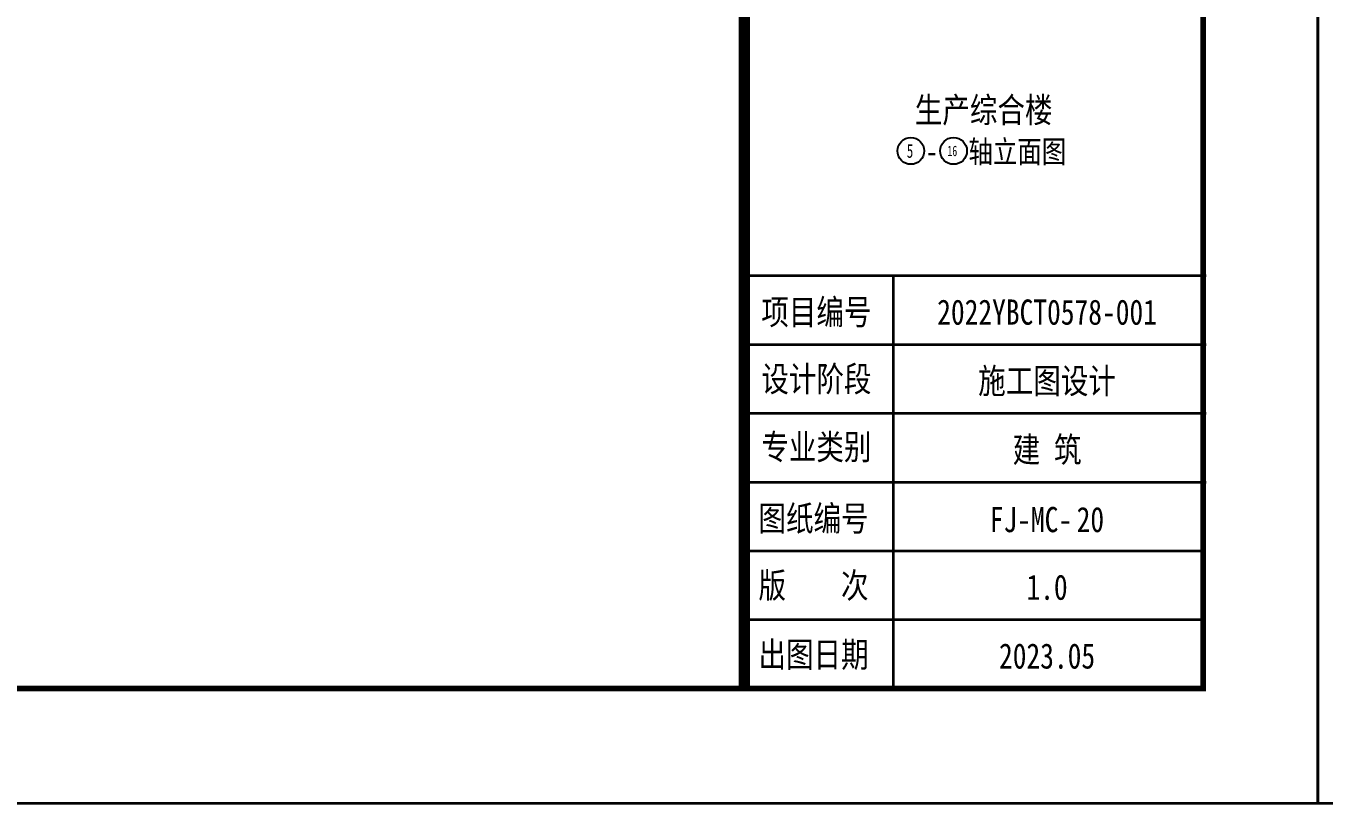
# Model space of a CAD drawing. Header units: millimetres. Extents: x 708158 to 1984082, y -168213 to -53.
# Drawn here: x 817411 to 834388, y -107700 to -97533 of the extents above; entities that cross this region are included whole.
import ezdxf
from ezdxf.enums import TextEntityAlignment as Align

# ---------------------------------------------------------------- set-up
doc = ezdxf.new("R2010")
doc.units = ezdxf.units.MM
doc.header["$LTSCALE"] = 1000
doc.layers.get('0').update_dxf_attribs({"color": 8})
doc.layers.add('PUB_TEXT', color=7, linetype='Continuous')
doc.layers.add('图框', color=4, linetype='Continuous', lineweight=35)
doc.styles.add('-黑体', font='simhei.ttf', dxfattribs={"width": 0.8})

# ---------------------------------------------------------------- blocks, each defined once
blk = doc.blocks.new('A$C998f5811')
at = {"layer": '图框', "color": 4}
for p, q in [((-126150, 89100), (-126150, 0)), ((0, 0), (0, 89100)), ((-126150, 0), (0, 0))]:
    blk.add_line(p, q, dxfattribs=at)
at = {"layer": '图框', "linetype": 'Continuous'}
for p, q in [((-7463, 6900), (-1463, 6900)), ((-5550, 1497), (-5550, 6900)), ((-7463, 6000), (-1463, 6000)), ((-7463, 5100), (-1463, 5100)), ((-7463, 4200), (-1463, 4200)), ((-7500, 3300), (-1500, 3300)), ((-7500, 2400), (-1500, 2400))]:
    blk.add_line(p, q, dxfattribs=at)
at = {"layer": '图框', "color": 4, "const_width": 74.2}
blk.add_lwpolyline([(-122400, 1500), (-1500, 1500), (-1500, 87600), (-122400, 87600)], close=True, dxfattribs=at)
at = {"layer": '图框', "const_width": 150}
blk.add_lwpolyline([(-7500, 87600), (-7500, 1500)], dxfattribs=at)
at = {"layer": '图框', "style": '-黑体', "width": 0.8}
for s, p in [('项目编号', (-7279, 6259)), ('设计阶段', (-7279, 5383)), ('专业类别', (-7279, 4494)), ('图纸编号', (-7316, 3559)), ('版    次', (-7316, 2683)), ('出图日期', (-7316, 1778))]:
    blk.add_text(s, height=330, dxfattribs=at).set_placement(p)
for s, height, p in [('2022YBCT0578-001', 330.02, (-3542, 6258)), ('施工图设计', 330, (-3542, 5358)), ('建 筑', 330, (-3542, 4458)), ('FJ-MC-', 330, (-3753, 3544)), ('1.0', 330, (-3542, 2659)), ('2023.05', 330, (-3542, 1759))]:
    blk.add_text(s, height=height, dxfattribs=at).set_placement(p, align=Align.CENTER)

msp = doc.modelspace()

# ---------------------------------------------------------------- linework, layer by layer
at = {"layer": 'PUB_TEXT'}
for centre in [(828983.9, -99167.6), (829542.4, -99167.6)]:
    msp.add_circle(centre, 175.5, dxfattribs=at)

# ---------------------------------------------------------------- block references
for p in [(834307.6, -107699.9), (960457.6, -107699.9)]:
    msp.add_blockref('A$C998f5811', p)

# ---------------------------------------------------------------- texts
at = {"layer": 'PUB_TEXT', "style": '-黑体', "width": 0.8}
for s, p in [('生产综合楼', (829936, -98796.9)), ('20', (831332.2, -104155.4))]:
    msp.add_text(s, height=330.02, dxfattribs=at).set_placement(p, align=Align.CENTER)
at = {"layer": 'PUB_TEXT', "style": '-黑体'}
for s, height, width, p, p2 in [('5', 181.2, 0.823121, (828930.2, -99258.3), (829016, -99258.3)), ('16', 137.26, 0.809091, (829462.5, -99236.3), (829590.3, -99236.3))]:
    msp.add_text(s, height=height, dxfattribs=dict(at, width=width)).set_placement(p, p2, align=Align.FIT)
at = {"layer": 'PUB_TEXT', "style": '-黑体', "width": 0.8}
for s, height, p in [('轴立面图', 292.91, (829737.4, -99323.6)), ('-', 292.9, (829178.9, -99323.6))]:
    msp.add_text(s, height=height, dxfattribs=at).set_placement(p)

doc.saveas('drawing.dxf')
